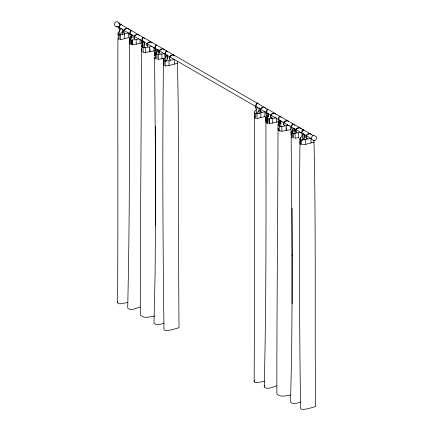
<?xml version="1.0" encoding="UTF-8"?>
<svg xmlns="http://www.w3.org/2000/svg" width="431" height="431" viewBox="0 0 431 431"><rect width="100%" height="100%" fill="white"/><g stroke="black" fill="none" stroke-linecap="round" stroke-linejoin="round"><path stroke-width="0.65" d="M155.559 225.095L155.575 176.209M292.116 303.936L292.132 255.05M128.002 302.433L120.303 303.828L118.827 303.726L117.922 303.3L117.582 302.567C118.148 214.59 117.604 126.617 117.916 38.645M155.526 126.547L155.483 225.946L155.095 274.499L154.002 323.164C156.399 326.202 160.968 324.177 163.904 323.105M264.564 381.273L256.865 382.669L255.389 382.566L254.479 382.141L254.139 381.408C254.732 292.762 254.118 204.111 254.5 115.465M292.089 208.076L292.04 304.787L291.652 353.339L290.559 402.004C292.956 405.043 297.525 403.017 300.461 401.945M121.31 28.354L119.791 30.245L119.775 34.906L122.496 31.555M131.999 37.745L132.01 34.41M165.159 65.916L165.181 61.191L163.473 60.496L163.468 59.731L167.19 54.769M257.867 107.195L256.348 109.086L256.332 113.746L259.058 110.395M268.556 116.585L268.567 113.251M153.932 50.858L153.953 47.308M290.489 129.699L290.51 126.148M164.006 65.717L164.049 60.986M300.563 144.557L300.606 139.827L300.03 139.337L300.024 138.572L303.747 133.61M118.099 34.986L118.121 32.977L119.791 30.245M254.656 113.827L254.678 111.818L256.348 109.086M280.015 120.26L278.017 124.263C277.85 213.711 276.842 303.155 276.842 392.609L276.977 393.988C280.673 397.797 286.098 395.545 290.613 395.006M141.804 51.278L141.837 48.622M142.467 47.636L142.521 42.949L143.765 40.918M167.67 58.368L167.713 55.405M278.367 129.456L278.383 128.126M279.029 125.804L279.078 121.79L279.283 126.051M304.194 139.876L304.27 134.246M118.266 39.307L118.121 32.977M131.735 37.325L131.773 34.647M163.403 65.232L163.473 60.496M254.823 118.148L254.678 111.818M268.297 116.165L268.33 113.488M299.96 144.073L300.03 139.337M119.101 39.657L119.177 34.927L118.342 34.593M144.056 41.759L144.002 45.126L142.726 47.211L142.521 42.949L141.46 45.422C141.293 134.871 140.285 224.314 140.285 313.768L140.42 315.147C144.31 319.107 149.999 316.543 154.718 316.058M255.658 118.498L255.734 113.768L254.899 113.434M280.559 123.966L280.613 120.599M144.401 41.974L144.304 47.916M280.958 120.815L280.861 126.757M120.411 39.674L120.508 34.927L128.433 32.885L128.239 37.659M163.468 59.731L163.468 59.747C162.315 149.498 162.891 239.28 163.963 329.031L164.114 329.871L164.852 330.394C169.695 330.965 174.404 328.875 179.048 327.738C178.062 239.588 179.522 151.416 177.437 63.271L177.4 61.267M256.968 118.514L257.065 113.768L264.99 111.726L264.796 116.499M300.024 138.572L300.024 138.588C298.888 228.338 299.437 318.121 300.52 407.871L300.671 408.712L301.409 409.234C306.252 409.806 310.961 407.715 315.605 406.578C314.619 317.76 316.085 228.92 313.957 140.107M167.54 55.47L167.465 59.047L165.924 61.078M276.659 385.847C272.888 386.618 267.942 390.179 264.451 387.124L264.251 386.478C266.412 296.566 266.024 206.605 265.905 116.677L265.949 121.294M304.097 134.31L304.022 137.888L302.481 139.919M164.001 61.083L164.055 58.691M300.558 139.924L300.612 137.532M124.214 38.812L124.365 34.044M260.771 117.652L260.922 112.884M131.11 44.63L131.277 40.029L130.221 39.765L129.289 38.645L130.372 35.832L130.421 40.455L131.59 34.437M267.667 123.471L267.834 118.87L266.778 118.606L265.846 117.496M129.451 34.906L130.205 30.908L130.895 30.224L131.326 30.94M129.876 34.976L130.825 30.66M266.433 113.816L267.382 109.501M280.592 117L281.012 117.464M164.696 54.489L164.868 56.558M165.59 61.477L166.07 56.267M302.147 140.317L302.616 135.124M142.602 42.728L142.806 40.945M279.159 121.569L279.363 119.786M119.586 24.519L119.344 22.881L117.049 21.555C115.201 21.528 113.703 24.125 114.651 25.715L116.946 27.034L118.487 26.431M142.02 41.117L142.79 38.068M154.557 48.633L155.472 45.357L156.189 44.808L156.668 45.541M123.347 31.592C123.314 29.028 127.431 26.835 128.901 29.421M295.763 130.852L296.846 128.837L299.195 128.082M155.182 54.554L156.146 49.565L155.974 54.618M291.739 133.394L292.703 128.406L292.53 133.459M267.096 118.692L268.147 113.278M117.582 302.567L117.787 301.533M254.139 381.408L254.349 380.374M278.701 119.069L279.347 116.909M264.251 386.478L264.424 385.702M156.237 54.236L157.385 49.317M292.794 133.077L293.942 128.158M130.437 35.046L130.647 34.254M266.994 113.886L267.204 113.094M164.863 53.611L166.242 50.89L166.743 50.766L167.314 51.526M165.267 53.713L165.849 52.076L166.635 51.197M301.824 132.554L303.047 130.097M155.688 49.613L155.936 48.832M291.442 125.707L292.32 123.799L292.746 123.649L293.225 124.381M311.414 137.812L312.033 136.46L313.579 135.291L316.349 136.622C317.248 138.135 315.977 140.264 314.431 140.781M301.678 131.584L302.799 129.731L303.3 129.607L303.871 130.367M265.905 116.672L266.929 114.673L266.972 118.638M158.953 51.095C159.696 48.875 163.392 47.787 164.62 50.131M295.51 129.936C296.253 127.716 299.949 126.628 301.177 128.971M156.033 45.309L155.106 47.825L155.085 50.459M292.59 124.15L291.663 126.666L291.539 129.02M286.933 125.157L287.666 124.71M143.044 37.707L143.157 37.712M262.824 107.61C260.378 107.976 259.29 111.909 261.919 112.038M140.102 307.007C136.325 307.777 131.385 311.338 127.894 308.284L127.695 307.637C129.79 217.994 129.575 128.314 129.289 38.655L129.289 38.655M161.83 49.279C159.799 49.565 158.042 52.366 160.273 53.498M128.255 37.712L120.405 39.727M264.812 116.553L256.962 118.568M177.464 63.325L169.054 65.501L165.132 65.975M314.021 142.165L305.611 144.347L301.689 144.816L301.738 140.032L305.574 139.574L310.956 138.249L311.026 142.936M131.304 44.679L131.277 40.029L136.158 39.647L138.723 38.968M267.861 123.519L267.834 118.87L272.715 118.487L275.921 117.641M165.181 61.191L169.017 60.733L174.399 59.408L174.469 64.095M155.214 50.933L154.573 50.233M154.794 54.419L154.751 51.758L154.632 53.503L155.893 54.495L158.43 54.624L164.2 53.519M293.7 138.173L293.592 133.502L301.334 132.231M158.554 59.354L164.884 58.126M143.07 42.691L132.689 44.808M279.029 121.655L269.246 123.649M152.057 46.51L145.29 47.631L143.114 47.421L141.864 46.629M289.239 125.227L281.852 126.472L278.852 125.976L278.022 124.268M290.489 129.753L281.896 131.25L278.787 130.701L277.866 128.923M295.111 138.195L298.586 137.597M120.879 24.411L119.748 26.054L119.322 29.136M257.442 103.251L256.305 104.895L255.879 107.976M127.037 28.672C125.038 28.64 122.813 31.134 124.225 32.751M137.446 34.685C135.436 34.593 133.147 37.082 134.596 38.709M274.003 113.525C271.185 113.159 269.262 117.765 272.317 118.019M309.442 133.987C306.613 133.599 304.685 138.211 307.75 138.47M155.176 50.826L145.339 52.41L143.124 52.199M287.024 121.057C284.708 120.68 282.111 123.961 284.649 125.286M119.188 34.922L120.508 34.927M255.745 113.762L257.065 113.768M145.274 47.631L145.36 52.35M281.831 126.472L281.917 131.191M291.351 133.26L291.308 130.598L291.189 132.344L291.642 132.958L293.581 133.497M300.606 139.827L301.727 140.027M173.499 55.265C171.748 54.473 168.284 57.258 170.024 59.155M296.749 132.301L295.779 130.755M151.119 42.367C149.078 41.236 145.139 44.856 148.092 46.446M118.503 23.096L313.542 135.7M116.709 26.199L312.033 138.971M311.656 139.45L313.951 140.775M261.084 112.292C257.377 110.131 263.449 104.679 265.458 108.262M124.527 33.451L123.492 32.444L123.358 31.695M271.46 118.256C267.694 116.031 273.922 110.675 275.905 114.317M306.888 138.701C303.106 136.46 309.377 131.132 311.354 134.79M170.331 59.861C166.549 57.619 172.82 52.291 174.797 55.949M296.582 132.673L295.925 132.231L295.354 130.83M288.592 121.321C286.049 118.714 280.84 123.498 284.401 125.626M152.03 42.48C149.762 40.25 145.031 43.639 147.181 46.332M280.091 116.316L279.331 116.198L278.717 117.329L278.157 121.348M141.702 51.305L142.225 51.86M144.035 38.143L144.455 38.623M158.942 52.754L159.368 53.39M139.348 35.477C137.559 32.25 131.951 36.177 134.267 39M294.465 124.947L294.739 125.459M258.126 103.585L257.388 102.847L256.273 103.946L255.642 105.654L255.47 108.138M121.569 24.745L120.831 24.007L119.716 25.106L118.913 27.697L119.091 29.766M141.465 45.427L141.858 46.623M143.663 37.933L143.033 37.244L142.16 38.488L141.6 41.042L141.745 43.1M267.883 109.781L267.452 109.065L266.762 109.749L266.148 112.044L266.067 114.538M286.879 130.437L286.125 125.863L286.141 130.588M150.322 51.596L149.568 47.022L149.584 51.747M157.035 54.662L157.143 59.333M292.46 133.341L292.547 138.017M155.898 54.5L155.99 59.176M154.697 55.529L154.632 53.514L154.659 55.518M154.761 57.544L154.788 58.304M298.457 132.883L298.575 137.537M294.998 133.475L295.122 138.13M161.9 54.042L162.018 58.697M158.441 54.629L158.565 59.289M294.421 128.314L294.475 131.008M291.146 135.027L291.081 131.552L291.14 135.555M157.865 49.473L157.918 52.167M154.546 53.87L154.524 52.711L154.54 54.042M294.788 128.454L294.869 133.54M291.642 132.974L291.717 137.645M158.231 49.613L158.312 54.699M155.085 54.134L155.16 58.805M301.948 132.78L301.991 135.447M291.162 136.875L292.148 255.825M279.671 126.267L279.741 130.986M165.391 53.94L165.434 56.606M154.594 57.377L155.591 176.985M143.114 47.426L143.184 52.146M272.715 118.487L272.764 123.131M136.158 39.647L136.207 44.291M129.348 37.836L129.392 42.453M266.126 118.137L266.148 122.776M129.569 39.296L129.591 43.935M305.574 139.574L305.606 144.288M259.042 107.745L259.074 113.752M169.017 60.733L169.049 65.447M122.485 28.904L122.517 34.911M266.778 118.617L266.794 123.255M130.221 39.776L130.237 44.415M268.276 113.337L268.287 117.313M131.719 34.496L131.73 38.472M276.594 118.126L276.594 122.102M140.037 39.286L140.037 43.262M132.667 40.088L132.705 44.743L132.667 40.088M269.224 118.929L269.262 123.584L269.224 118.929"/></g></svg>
